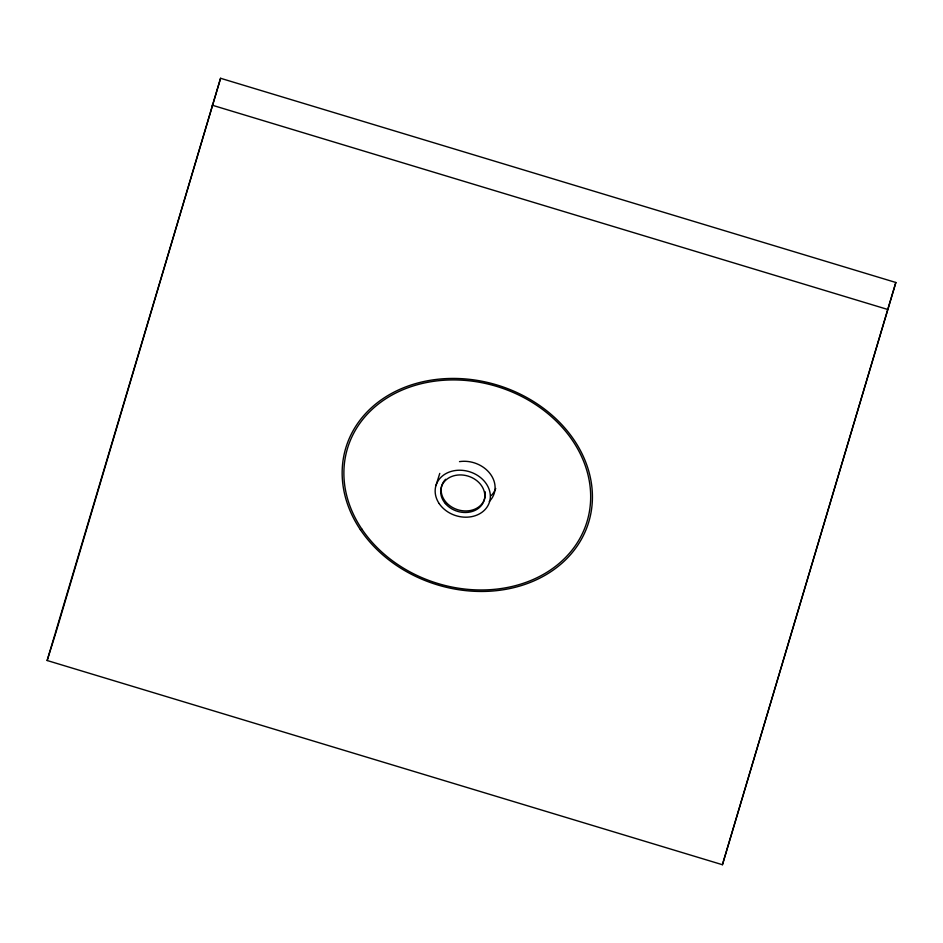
<?xml version="1.0" encoding="UTF-8"?>
<svg xmlns="http://www.w3.org/2000/svg" width="943" height="943" viewBox="0 0 943 943"><rect width="100%" height="100%" fill="white"/><g stroke="black" fill="none" stroke-linecap="round" stroke-linejoin="round"><path stroke-width="1.41" d="M47.15 660.513L220.579 78.281L895.85 282.487L722.421 864.719L47.15 660.513L55.154 634.969M55.578 633.625L220.579 78.281M722.421 864.719L895.85 282.487M435.949 485.598L439.768 473.398M212.151 105.18L887.422 309.375M485.079 491.657A22.396 18.389 17.4 0 1 457.72 509.727A22.396 18.389 17.4 0 1 445.591 479.268M459.5 461.622A28.219 23.174 17.4 0 1 490.266 473.905A28.219 23.174 17.4 0 1 489.276 501.452M495.723 488.498A28.219 23.174 17.4 0 1 491.079 495.688M439.167 503.562A27.995 22.986 17.4 0 0 486.942 507.24A27.995 22.986 17.4 0 0 462.141 470.321A27.995 22.986 17.4 0 0 439.167 503.562M445.367 503.55A22.396 18.389 17.4 0 0 483.217 502.643A22.396 18.389 17.4 0 0 459.654 474.93A22.396 18.389 17.4 0 0 445.367 503.55M361.817 529.023A125.219 102.822 17.4 0 0 575.478 545.467A125.219 102.822 17.4 0 0 464.557 380.347A125.219 102.822 17.4 0 0 361.817 529.023M360.332 529.636A126.987 104.272 17.4 0 0 577.01 546.327A126.987 104.272 17.4 0 0 464.51 378.874A126.987 104.272 17.4 0 0 360.332 529.636"/></g></svg>
